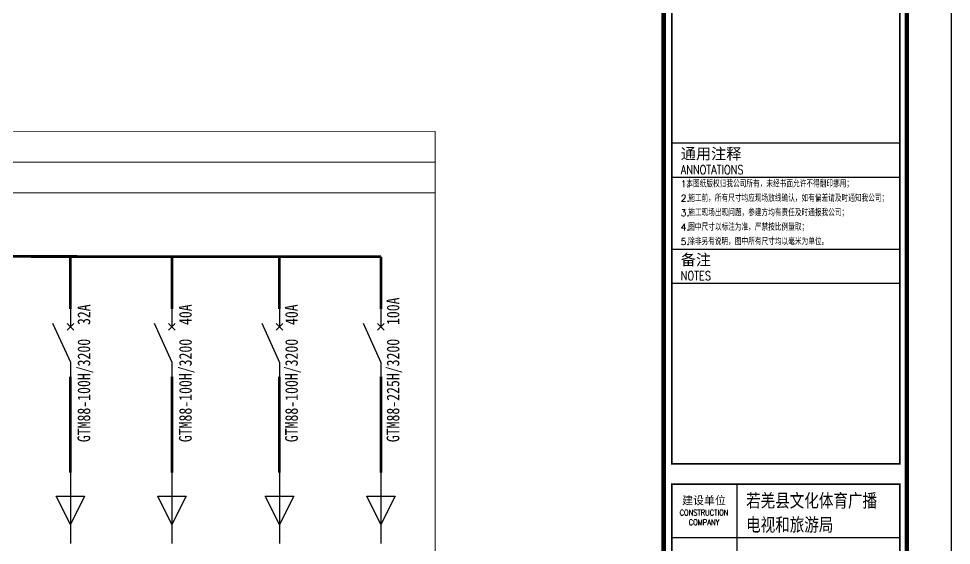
# Model space of a CAD drawing. Extents: x 815029915 to 815825525, y 579155098 to 579748855.
# Drawn here: x 815526796 to 815547777, y 579282445 to 579294299 of the extents above; entities that cross this region are included whole.
import ezdxf

# ---------------------------------------------------------------- set-up
doc = ezdxf.new("R2010")
doc.units = 0
doc.header["$LTSCALE"] = 100
doc.header["$MEASUREMENT"] = 0
for name, color, linetype in [('ELEMENT', 3, 'Continuous'), ('PUB_TITLE', 4, 'Continuous'), ('SIG_TEXT', 7, 'Continuous'), ('TH_WIRE', 4, 'Continuous'), ('TK', 7, 'Continuous'), ('zm', 1, 'Continuous')]:
    doc.layers.add(name, color=color, linetype=linetype)
doc.styles.add('-华文细黑', font='', dxfattribs={"width": 0.8})
doc.styles.add('-宋体', font='', dxfattribs={"width": 0.8})
doc.styles.add('CCIAD-图框(标题项)', font='')
doc.styles.add('CCIAD-图框(版权说明)', font='txt.shx', dxfattribs={"width": 0.7, "bigfont": 'gbcbig.shx'})
doc.styles.add('DIM_FONT', font='SIMPLEX', dxfattribs={"width": 0.7, "bigfont": 'GBCBIG'})
doc.styles.get("Standard").update_dxf_attribs({"font": 'gbenor.shx', "bigfont": 'gbcbig.shx'})
doc.styles.add('基本字体', font='simplex.shx', dxfattribs={"height": 180, "bigfont": 'hztxt.shx'})
doc.styles.get('-华文细黑').set_extended_font_data('STXihei')
doc.styles.get('-宋体').set_extended_font_data('SimSun')
doc.styles.get('CCIAD-图框(标题项)').set_extended_font_data('SimHei')

# ---------------------------------------------------------------- blocks, each defined once
blk = doc.blocks.new('M_M43LFI')
for p, q in [((0, -0.733), (-0.2, -0.333)), ((-0.2, -0.333), (0.2, -0.333)), ((0.2, -0.333), (0, -0.733))]:
    blk.add_line(p, q)
blk.add_lwpolyline([(0, 0), (0, -1)])
at = {"style": 'DIM_FONT', "width": 0.8, "flags": 9}
blk.add_attdef('S', (0.25, -0.5), '', height=0.2, dxfattribs=at)
blk = doc.blocks.new('M_M7')
for p, q in [((-0.25, -0.2), (0, -0.75)), ((-0.047, -0.297), (0.047, -0.203)), ((-0.047, -0.203), (0.047, -0.297))]:
    blk.add_line(p, q)
for points in [[(0, 0), (0, -0.25)], [(0, -0.75), (0, -1)]]:
    blk.add_lwpolyline(points)
at = {"width": 0.8, "flags": 9}
blk.add_attdef('S', (0.25, -0.5), '', height=0.2, dxfattribs=at)
blk = doc.blocks.new('CCIAD-TK-A2-图签')
at = {"layer": 'TK'}
for p, q in [((582.39, 262.13), (531.12, 262.13)), ((531.32, 185.4), (582.39, 185.4)), ((545.77, 185.4), (545.77, 131.4)), ((531.32, 173.4), (582.39, 173.4)), ((543.32, 173.4), (582.39, 173.4))]:
    blk.add_line(p, q, dxfattribs=at)
at = {"layer": 'TK', "const_width": 1}
blk.add_lwpolyline([(529.29, 10.46), (529.29, 410)], dxfattribs=at)
at = {"layer": 'TK'}
for points in [[(529.29, 10.46), (584, 10.46), (584, 410)], [(531.12, 254.49), (582.39, 254.49)], [(531.12, 238.28), (582.39, 238.28)], [(531.12, 230.63), (582.39, 230.63)]]:
    blk.add_lwpolyline(points, dxfattribs=at)
at = {"layer": 'TK', "const_width": 0.347}
for points in [[(531.12, 335.84), (582.39, 335.84), (582.39, 189.94), (531.12, 189.94)], [(531.12, 185.4), (582.39, 185.4), (582.39, 13.25), (531.12, 13.25)]]:
    blk.add_lwpolyline(points, close=True, dxfattribs=at)
at = {"layer": 'TK'}
for s, height, style, p in [('通用注释', 2.5, 'CCIAD-图框(标题项)', (533.13, 258.5)), ('本图纸版权归我公司所有，未经书面允许不得翻印挪用；', 1.5, 'CCIAD-图框(版权说明)', (534.39, 252.22)), ('1.', 1.5, 'CCIAD-图框(版权说明)', (533.13, 252.22)), ('2.', 1.5, 'CCIAD-图框(版权说明)', (533.13, 248.97)), ('施工前，所有尺寸均应现场放线确认，如有偏差请及时通知我公司；', 1.5, 'CCIAD-图框(版权说明)', (534.8, 248.97)), ('3.', 1.5, 'CCIAD-图框(版权说明)', (533.13, 245.72)), ('施工现场出现问题，参建方均有责任及时通报我公司；', 1.5, 'CCIAD-图框(版权说明)', (534.8, 245.72)), ('4.', 1.5, 'CCIAD-图框(版权说明)', (533.13, 242.47)), ('图中尺寸以标注为准，严禁按比例量取；', 1.5, 'CCIAD-图框(版权说明)', (534.8, 242.47)), ('5.', 1.5, 'CCIAD-图框(版权说明)', (533.13, 239.22)), ('除非另有说明，图中所有尺寸均以毫米为单位。', 1.5, 'CCIAD-图框(版权说明)', (534.8, 239.22)), ('备注', 2.5, 'CCIAD-图框(标题项)', (533.13, 234.65))]:
    blk.add_text(s, height=height, dxfattribs=dict(at, style=style)).set_placement(p)
at = {"layer": 'TK', "style": 'CCIAD-图框(版权说明)', "width": 0.8}
for s, p in [('ANNOTATIONS', (533.13, 255.16)), ('NOTES', (533.13, 231.3))]:
    blk.add_text(s, height=2, dxfattribs=at).set_placement(p)
at = {"layer": 'TK', "insert": (538.36, 179.4), "char_height": 1.8, "width": 11.6, "attachment_point": 5, "style": '基本字体'}
blk.add_mtext('{\\fSimHei|b0|i0|c134|p49;建设单位\\W0.8;\\P\\Fsimplex,hztxt|c134;\\H0.7224x;CONSTRUCTION \\PCOMPANY\\fKaiTi_GB2312|b0|i0|c134|p49;\\H1.3843x; }', dxfattribs=at)
blk = doc.blocks.new('l')
at = {"layer": 'TK'}
blk.add_lwpolyline([(815463677, 579451444), (815463677, 579409444), (815547777, 579409444), (815547777, 579451444)], close=True, dxfattribs=at)

msp = doc.modelspace()

# ---------------------------------------------------------------- linework, layer by layer
at = {"layer": 'SIG_TEXT', "color": 2, "lineweight": 5}
for p, q in [((815506120.3, 579291769.8), (815536164.6, 579291760.6)), ((815536164.6, 579291760.6), (815536164.6, 579271054.7)), ((815506120.3, 579291078.5), (815536164.6, 579291069.3)), ((815506120.3, 579290387.2), (815536164.6, 579290378))]:
    msp.add_line(p, q, dxfattribs=at)
at = {"layer": 'TH_WIRE'}
for points, const_width in [([(815514933.7, 579288951.9), (815534946.6, 579288942.6)], 60.5), ([(815527960.8, 579288943.4), (815527960.8, 579287765)], 58.2), ([(815530244.2, 579288943.4), (815530244.2, 579287765)], 58.2), ([(815532663.2, 579288942.6), (815532663.2, 579287764.2)], 58.2), ([(815534946.6, 579288942.6), (815534946.6, 579287764.2)], 58.2), ([(815527960.8, 579286239.4), (815527960.8, 579284084.4)], 58.2), ([(815530244.2, 579286239.4), (815530244.2, 579284084.4)], 58.2), ([(815532663.2, 579286238.6), (815532663.2, 579284083.6)], 58.2), ([(815534946.6, 579286238.6), (815534946.6, 579284083.6)], 58.2)]:
    msp.add_lwpolyline(points, dxfattribs=dict(at, const_width=const_width))
at = {"layer": 'TK'}
msp.add_lwpolyline([(815463677.3, 579307283.6), (815463677.3, 579265283.6), (815547777.3, 579265283.6), (815547777.3, 579307283.6)], close=True, dxfattribs=at)
at = {"layer": 'TK', "const_width": 100}
msp.add_lwpolyline([(815466177.3, 579266329.2), (815466177.3, 579306283.6), (815546777.3, 579306283.6), (815546777.3, 579266329.2)], close=True, dxfattribs=at)

# ---------------------------------------------------------------- block references
at = {"layer": 'ELEMENT', "xscale": 1600.254723590612, "yscale": 1600.254723569378, "zscale": 1600.254723590612}
for name, p in [('M_M7', (815527960.8, 579287765)), ('M_M7', (815530244.2, 579287765)), ('M_M7', (815532663.2, 579287764.2)), ('M_M7', (815534946.6, 579287764.2)), ('M_M43LFI', (815527960.8, 579284084.4)), ('M_M43LFI', (815530244.2, 579284084.4)), ('M_M43LFI', (815532663.2, 579284083.6)), ('M_M43LFI', (815534946.6, 579284083.6))]:
    msp.add_blockref(name, p, dxfattribs=at)
at = {"layer": 'TK', "xscale": 100, "yscale": 100, "zscale": 100}
msp.add_blockref('CCIAD-TK-A2-图签', (815488377.3, 579265283.6), dxfattribs=at)
at = {"layer": 'zm', "color": 1}
msp.add_blockref('l', (0, -144160.9), dxfattribs=at)

# ---------------------------------------------------------------- texts
at = {"layer": 'PUB_TITLE', "style": '-宋体', "width": 0.8}
for s, p in [('若羌县文化体育广播', (815543160.2, 579283302.9)), ('电视和旅游局', (815543160.2, 579282759.4))]:
    msp.add_text(s, height=300, dxfattribs=at).set_placement(p)
at = {"layer": 'zm', "color": 1, "style": '-华文细黑', "width": 0.8}
for s, p in [('GTM88-225H/3200  100A ', (815535359.8, 579284767)), ('GTM88-100H/3200  32A ', (815528405.5, 579284767)), ('GTM88-100H/3200  40A ', (815530688.9, 579284767)), ('GTM88-100H/3200  40A ', (815533076.4, 579284767))]:
    msp.add_text(s, height=285, rotation=90, dxfattribs=at).set_placement(p)

doc.saveas('drawing.dxf')
